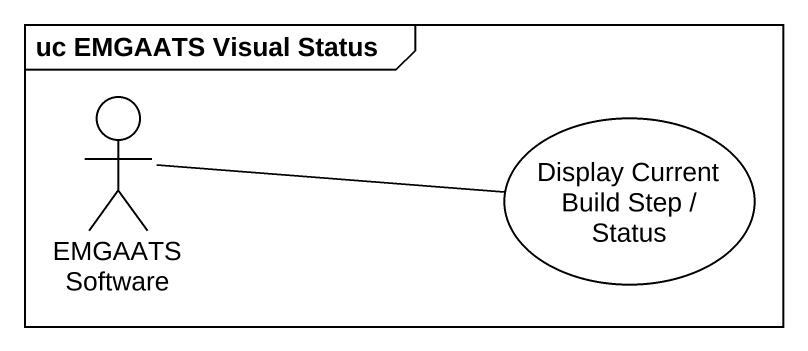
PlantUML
@startuml
mainframe uc EMGAATS Visual Status
actor "EMGAATS Software" as EMGAATS_Software
usecase "Display Current Build Step / Status" as Display_Current_Build_Step
EMGAATS_Software -right- Display_Current_Build_Step
@enduml
